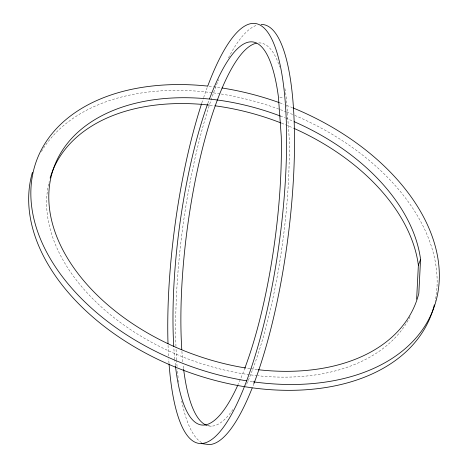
<?xml version="1.0" encoding="UTF-8"?>
<svg xmlns="http://www.w3.org/2000/svg" width="468" height="468" viewBox="0 0 468 468"><rect width="100%" height="100%" fill="white"/><g stroke="black" fill="none" stroke-linecap="round" stroke-linejoin="round"><path stroke-width="0.35" stroke-dasharray="2.34 1.75" d="M279.864 97.192L283.462 97.672M207.067 425.57L211.384 426.149M253.937 383.514A211.834 52.82 -82.4 0 1 252.779 386.504M201.69 442.64A211.834 52.82 -82.4 0 1 181.707 401.041M178.671 382.221A211.834 52.82 -82.4 0 1 178.431 380.268M178.127 377.612A211.834 52.82 -82.4 0 1 177.314 369.351M177.079 366.502A211.834 52.82 -82.4 0 1 176.664 360.688M176.617 359.95A211.834 52.82 -82.4 0 1 175.986 347.092M175.962 346.32A211.834 52.82 -82.4 0 1 209.518 104.721M209.74 104.036A211.834 52.82 -82.4 0 1 218.568 79.618M228.466 57.851A211.834 52.82 -82.4 0 1 256.762 25.243M252.398 381.707A211.834 139.049 20.6 0 1 247.449 380.964M209.085 86.252A211.834 139.049 20.6 0 1 212.753 86.685M213.484 86.773A211.834 139.049 20.6 0 1 221.317 87.873M279.952 102.878A211.834 139.049 20.6 0 1 284.064 104.393M286.802 105.435A211.834 139.049 20.6 0 1 292.254 107.599M169.006 363.285A211.834 52.82 -82.4 0 1 168.708 358.892M168.533 355.914A211.834 52.82 -82.4 0 1 168.053 345.261M201.831 102.972A211.834 52.82 -82.4 0 1 203.416 98.221M203.638 97.555A211.834 52.82 -82.4 0 1 207.769 86.001M258.804 42.91A193.231 48.181 -82.4 0 1 279.729 67.053M284.913 88.633A193.231 48.181 -82.4 0 1 286.334 98.058L289.171 137.522A193.231 48.181 -82.4 0 1 245.811 386.036M232.924 409.512A193.231 48.181 -82.4 0 1 206.803 425.394M183.526 368.439A193.231 48.181 -82.4 0 1 183.07 364.49M182.789 361.782A193.231 48.181 -82.4 0 1 181.9 351.187M244.893 367.988A193.231 48.181 -82.4 0 1 240.57 378.875M240.277 379.571A193.231 48.181 -82.4 0 1 238.206 384.316M175.383 365.42A193.231 48.181 -82.4 0 1 174.816 360.038M174.745 359.348A193.231 48.181 -82.4 0 1 173.804 347.197M207.88 103.299A193.231 48.181 -82.4 0 1 209.02 100.181M257.242 369.603A193.231 126.834 20.6 0 1 250.708 368.755M250.011 368.655A193.231 126.834 20.6 0 1 246.507 368.129M280.472 116.087A193.231 126.834 20.6 0 1 285.275 117.959M285.954 118.228A193.231 126.834 20.6 0 1 292.757 121.06M41.418 151.597A211.834 139.049 20.6 0 1 212.033 92.687M213.496 92.88A211.834 139.049 20.6 0 1 220.551 93.91M221.259 94.027A211.834 139.049 20.6 0 1 279.823 109.448M280.507 109.699A211.834 139.049 20.6 0 1 285.983 111.782M286.668 112.051A211.834 139.049 20.6 0 1 294.132 115.105M294.805 115.391A211.834 139.049 20.6 0 1 435.129 301.374M410.073 316.754A193.231 126.834 20.6 0 1 258.02 375.751M257.277 375.669A193.231 126.834 20.6 0 1 250.62 374.862M249.222 374.675A193.231 126.834 20.6 0 1 49.175 181.52M210.021 105.189A193.231 126.834 20.6 0 1 214.461 105.733M281.718 123.23A193.231 126.834 20.6 0 1 293.939 128.361"/><path stroke-width="0.7" d="M416.637 299.181L418.374 265.21L420.562 259.389A193.231 126.834 20.6 0 0 294.109 121.651M420.562 259.389L418.825 293.36A193.231 126.834 20.6 0 1 257.979 369.691M201.193 443.541L209.097 444.6A211.834 52.82 -82.4 0 0 252.199 387.978M261.085 24.459A211.834 52.82 -82.4 0 1 294.401 153.72A211.834 52.82 -82.4 0 1 253.937 383.514M207.769 86.001A211.834 52.82 -82.4 0 1 284.105 89.979A211.834 52.82 -82.4 0 1 241.968 392.617A211.834 52.82 -82.4 0 1 169.059 364.005M168 343.711A211.834 52.82 -82.4 0 1 201.609 103.662M292.933 107.874A211.834 139.049 20.6 0 1 438.335 289.791A211.834 139.049 20.6 0 1 253.1 381.806M246.741 380.853A211.834 139.049 20.6 0 1 31.783 207.394A211.834 139.049 20.6 0 1 207.616 86.094M222.025 87.984A211.834 139.049 20.6 0 1 279.267 102.632M206.803 425.394A193.231 48.181 -82.4 0 1 183.602 369.088M181.8 349.731A193.231 48.181 -82.4 0 1 201.152 153.861A193.231 48.181 -82.4 0 1 256.359 43.214M209.477 98.953A193.231 48.181 -82.4 0 1 278.425 96.999L281.262 136.463A193.231 48.181 -82.4 0 1 244.893 367.988M237.908 384.977A193.231 48.181 -82.4 0 1 175.459 366.075M173.757 346.46A193.231 48.181 -82.4 0 1 207.652 103.931M245.805 368.012A193.231 126.834 20.6 0 1 49.608 184.778A193.231 126.834 20.6 0 1 280.472 116.087M434.333 304.844A211.834 139.049 20.6 0 1 196.425 374.891A211.834 139.049 20.6 0 1 32.432 172.359M50.123 178.056A193.231 126.834 20.6 0 1 209.278 105.107M215.198 105.832A193.231 126.834 20.6 0 1 281.034 122.967M294.612 128.659A193.231 126.834 20.6 0 1 418.374 265.21"/></g></svg>
